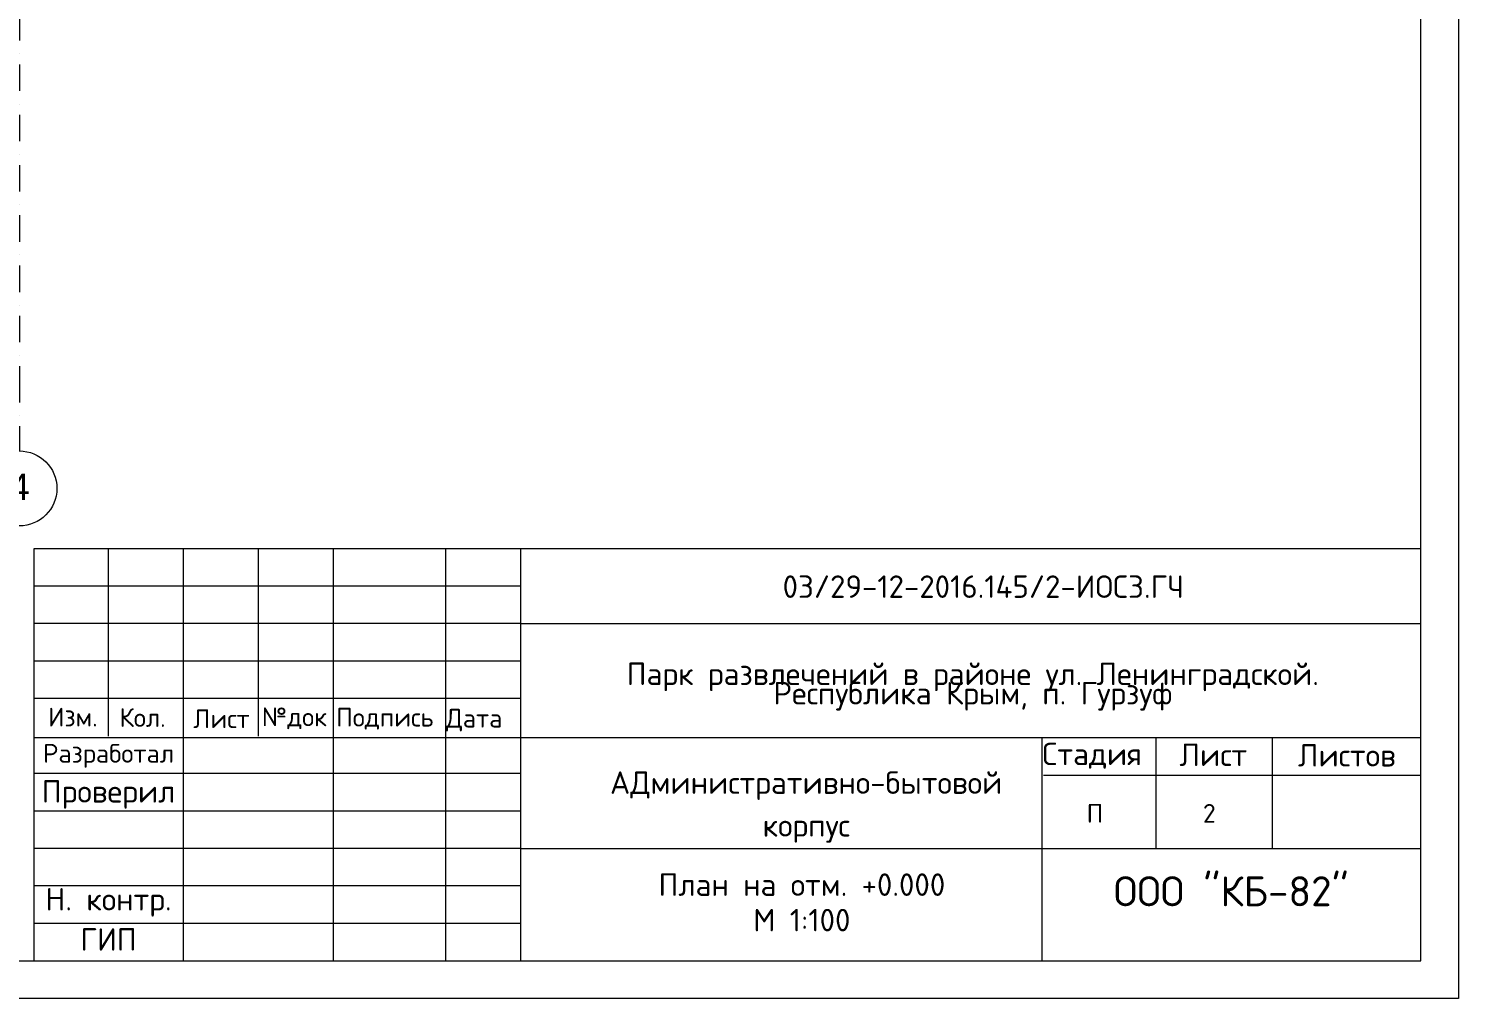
# Model space of a CAD drawing. Header units: feet. Extents: x -10410 to 374725, y -46422 to 88923.
# Drawn here: x 56188 to 75247, y 27922 to 40854 of the extents above; entities that cross this region are included whole.
import ezdxf
from ezdxf.enums import TextEntityAlignment as Align

# ---------------------------------------------------------------- set-up
doc = ezdxf.new("R2010")
doc.units = ezdxf.units.FT
doc.header["$MEASUREMENT"] = 0
doc.linetypes.add('Штрихпунктирная', pattern=[670.277762, 352.777767, -176.388884, 0, -141.111112])
for name, color, linetype, lineweight in [('00_Ном._пера__120', 7, 'Continuous', 5), ('0_Ном._пера__120', 7, 'Continuous', 5), ('82323000_Ном._пера__1', 7, 'Continuous', 20), ('82323000_Ном._пера__120', 7, 'Continuous', 5), ('Конструктив - Лестница_Ном._пера__120', 7, 'Continuous', 5), ('Маркер - Оси_Ном._пера__1', 7, 'Continuous', 20), ('Элемент Модели - Оси_Ном._пера__1', 7, 'Continuous', 20), ('Элемент Модели - Оси_Ном._пера__20', 1, 'Continuous', 0)]:
    doc.layers.add(name, color=color, linetype=linetype, lineweight=lineweight)
doc.layers.add('Элемент Модели - Оси', color=7, linetype='Continuous')
doc.layers.add('Элемент Модели - Оси_Ном._пера__94', color=7, linetype='Continuous', lineweight=5, true_color=0xdc4f00)
doc.styles.get("Standard").update_dxf_attribs({"font": 'isocpeur.ttf'})
doc.styles.add('СГЕНЕРИР_СТИЛЬ_1', font='arial.ttf')

# ---------------------------------------------------------------- blocks, each defined once
blk = doc.blocks.new('Стандартный Маркер Сетки_5')
at = {"layer": 'Элемент Модели - Оси_Ном._пера__20', "linetype": 'Continuous'}
blk.add_circle((16709, 0), 500, dxfattribs=at)
at = {"layer": 'Элемент Модели - Оси_Ном._пера__94', "linetype": 'Штрихпунктирная'}
for p, q in [((1000, 0), (0, 0)), ((1000, 0), (15209, 0)), ((15209, 0), (16209, 0))]:
    blk.add_line(p, q, dxfattribs=at)
blk.add_point((15209, 0), dxfattribs=at)
blk.add_point((15209, 0), dxfattribs=at)
at = {"layer": 'Элемент Модели - Оси_Ном._пера__1', "style": 'СГЕНЕРИР_СТИЛЬ_1'}
blk.add_attdef('AC_MarkerText_1', text='', height=350, rotation=90, dxfattribs=at).set_placement((16709, 20), align=Align.MIDDLE_CENTER)

msp = doc.modelspace()

# ---------------------------------------------------------------- linework, layer by layer
at = {"layer": '00_Ном._пера__120', "linetype": 'Continuous'}
for p, q in [((62749.54063, 33418.58197), (56253.96455, 33418.58197)), ((62749.54063, 32918.92227), (56253.96455, 32918.92227)), ((62749.54063, 32419.26258), (56253.96455, 32419.26258)), ((62749.54063, 30920.28348), (56253.96455, 30920.28348)), ((62749.54063, 30420.62378), (56253.96455, 30420.62378)), ((62749.54063, 29920.96409), (56253.96455, 29920.96409)), ((62749.54063, 29421.30439), (56253.96455, 29421.30439)), ((62749.54063, 28921.64469), (56253.96455, 28921.64469))]:
    msp.add_line(p, q, dxfattribs=at)
at = {"layer": '0_Ном._пера__120', "linetype": 'Continuous'}
for p, q in [((57253.28395, 31419.94318), (57253.28395, 33918.24167)), ((58252.60334, 28421.98499), (58252.60334, 33918.24167)), ((59251.92274, 31419.94318), (59251.92274, 33918.24167)), ((60251.24213, 28421.98499), (60251.24213, 33918.24167)), ((61750.22123, 28421.98499), (61750.22123, 33918.24167)), ((62749.54063, 28421.98499), (62749.54063, 33918.24167)), ((62749.54063, 32918.92227), (74730.96252, 32918.92227)), ((62749.54063, 31919.60288), (56253.96455, 31919.60288)), ((56259.2634, 31399.08678), (74746.67223, 31399.08678)), ((69692.08205, 31399.08678), (69692.08205, 28421.98499)), ((71216.99603, 29920.96409), (71216.99603, 31399.08678)), ((72770.01724, 29920.96409), (72770.01724, 31399.08678)), ((69718.01694, 30899.42708), (74746.67223, 30899.42708)), ((62749.54063, 29920.96409), (74746.67223, 29920.96409))]:
    msp.add_line(p, q, dxfattribs=at)
at = {"layer": '0_Ном._пера__120', "linetype": 'Continuous', "flags": 128}
msp.add_lwpolyline([(56259.2634, 28421.98499), (74746.67223, 28421.98499), (74746.67223, 33918.24167), (56259.2634, 33918.24167)], close=True, dxfattribs=at)
msp.add_lwpolyline([(56259.2634, 28421.98499), (74746.67223, 28421.98499), (74746.67223, 33918.24167), (56259.2634, 33918.24167)], close=True, dxfattribs=at)
at = {"layer": '82323000_Ном._пера__1', "linetype": 'Continuous'}
for p in [(74746.67223, 28421.98499), (74746.67223, 28778.08814)]:
    msp.add_line(p, (74746.67223, 56797.31036), dxfattribs=at)
at = {"layer": '82323000_Ном._пера__120', "linetype": 'Continuous'}
for p, q in [((35303.12412, 28421.98499), (74746.67223, 28421.98499)), ((75246.67223, 27921.98499), (33303.12412, 27921.98499))]:
    msp.add_line(p, q, dxfattribs=at)
at = {"layer": 'Конструктив - Лестница_Ном._пера__120', "linetype": 'Continuous'}
msp.add_line((75246.67223, 57297.31036), (75246.67223, 27921.98499), dxfattribs=at)

# ---------------------------------------------------------------- block references
at = {"layer": 'Элемент Модели - Оси', "color": 8, "linetype": 'Continuous', "lineweight": 20}
ref = msp.add_blockref('Стандартный Маркер Сетки_5', (56065.19069, 51430.93789), dxfattribs=dict(at, zscale=1000, rotation=270))
ref.add_attrib('AC_MarkerText_1', '4', dxfattribs={"layer": 'Элемент Модели - Оси_Ном._пера__1', "color": 7, "height": 350, "rotation": 360, "style": 'СГЕНЕРИР_СТИЛЬ_1'}).set_placement((56065.19069, 34741.99444), align=Align.MIDDLE_CENTER)

# ---------------------------------------------------------------- texts
at = {"layer": 'Маркер - Оси_Ном._пера__1', "linetype": 'Continuous'}
for s, insert, char_height, attachment_point in [('\\A1;03/29-12-2016.145/2-ИОС3.ГЧ', (68913.08413, 33412.63649), 300, 5), ('\\A1;Изм.', (56778.3472, 31673.43818), 250, 5), ('\\A1;Кол.', (57707.13784, 31667.24817), 250, 5), ('\\A1;Лист', (58758.97012, 31651.76659), 250, 5), ('\\A1;№док', (59731.56359, 31656.50453), 250, 5), ('\\A1;Подпись', (60288.30917, 31651.76659), 250, 4), ('\\A1;Дата', (61750.22123, 31632.97345), 250, 4), ('\\A1;Разработал', (57253.28395, 31155.77935), 250, 5), ('\\A1;Стадия', (70364.05023, 31158.54525), 300, 5), ('\\A1;Лист', (71979.82261, 31170.50635), 300, 5), ('\\A1;Листов', (73759.76563, 31164.29552), 300, 5), ('\\A1;Проверил', (57253.28395, 30642.27413), 300, 5), ('\\A1;П', (70401.80365, 30389.65204), 250, 5), ('\\A1;ООО "КБ-82"', (72219.37714, 29350.09748), 400, 5), ('\\A1;Н. контр.', (57253.28395, 29203.69623), 300, 5), ('\\A1;ГИП', (57253.28395, 28708.74168), 300, 5)]:
    msp.add_mtext(s, dxfattribs=dict(at, insert=insert, char_height=char_height, attachment_point=attachment_point))
at = {"layer": 'Маркер - Оси_Ном._пера__1', "linetype": 'Continuous', "char_height": 300, "attachment_point": 5}
for s, insert, width, line_spacing_factor in [('\\A1;Парк развлечений в районе ул. Ленинградской. Республика Крым, п. Гурзуф{\\H1.8055x; }', (68773.08413, 32079.92313), 11311.0728567, 0.516693), ('\\A1;АДминистративно-бытовой корпус', (66552.14585, 30473.56583), 4607.6934986, 1.139351), ('\\A1;План на отм. +0.000\\PМ 1:100', (66495.21214, 29202.56092), 5575.016688, 0.945455)]:
    msp.add_mtext(s, dxfattribs=dict(at, insert=insert, width=width, line_spacing_factor=line_spacing_factor))
at = {"layer": 'Маркер - Оси_Ном._пера__1', "linetype": 'Continuous', "insert": (71926.71763, 30389.65204), "char_height": 250, "width": 75, "attachment_point": 5}
msp.add_mtext('\\A1;2', dxfattribs=at)

doc.saveas('drawing.dxf')
